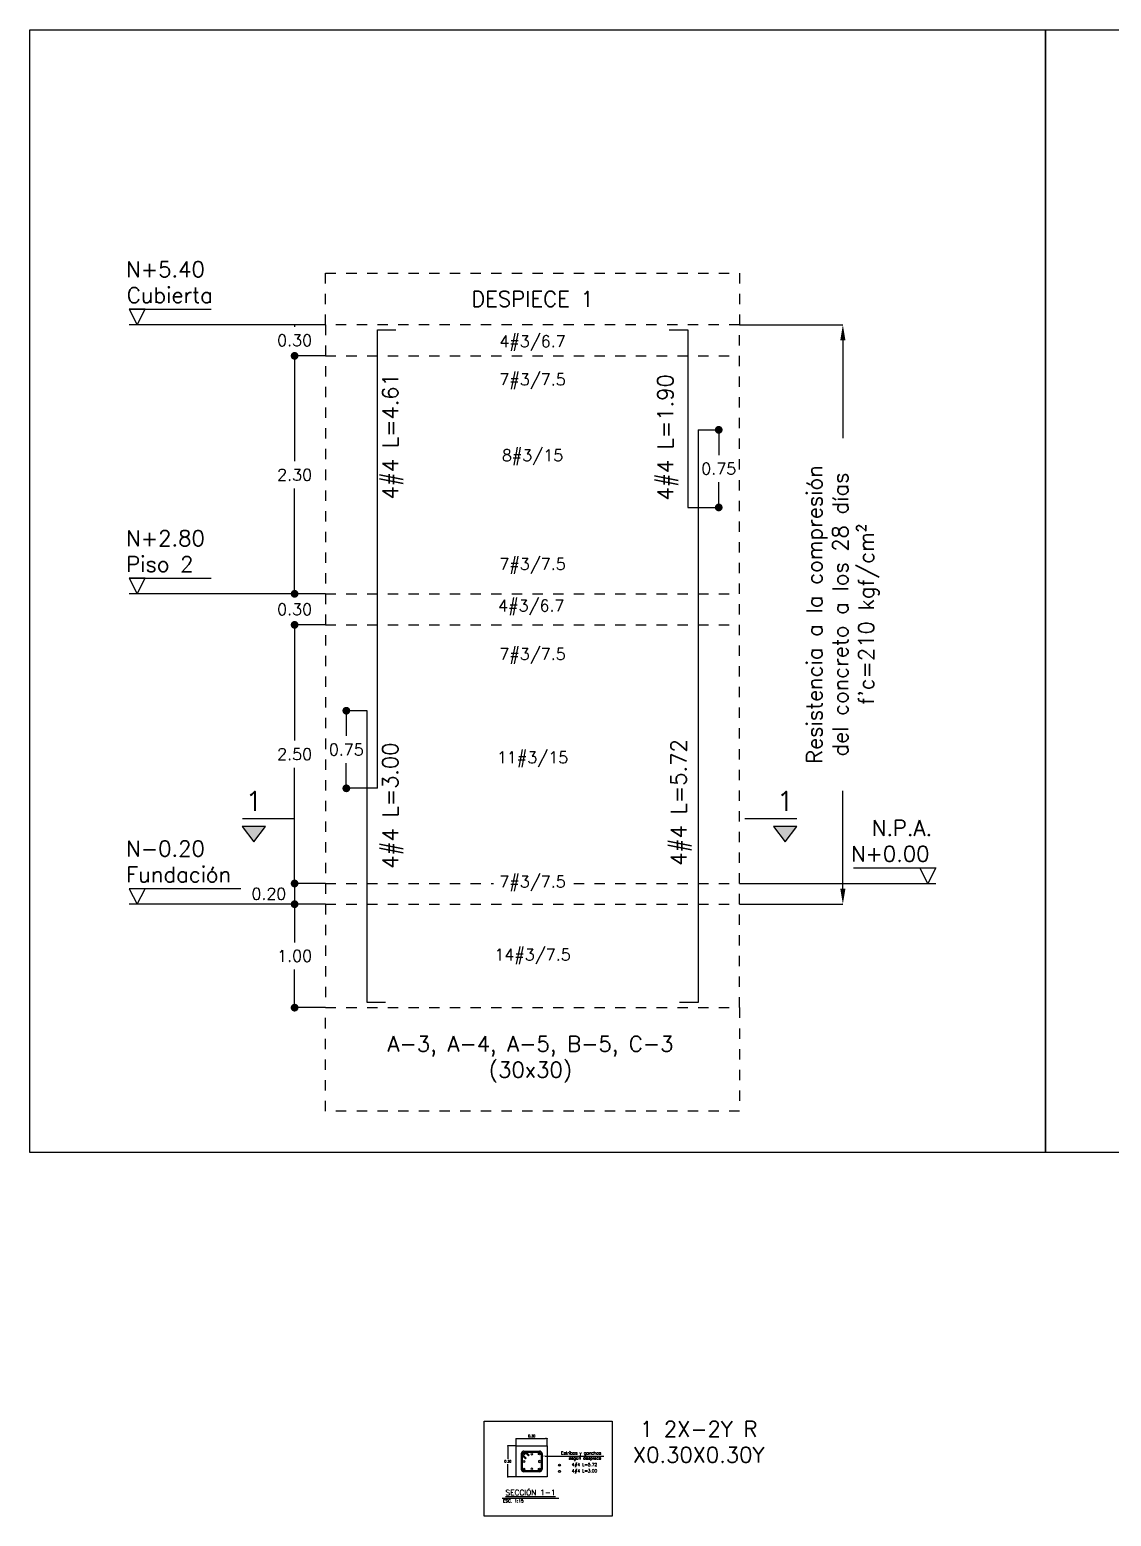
# Model space of a CAD drawing. Header units: millimetres. Extents: x 0 to 109, y -9 to 41.
# Drawn here: x 50.38 to 60.83, y 18.19 to 32.56 of the extents above; entities that cross this region are included whole.
import ezdxf
from ezdxf import colors
from ezdxf.entities.mleader import LeaderData, LeaderLine
from ezdxf.enums import TextEntityAlignment as Align
from ezdxf.math import Vec2, Vec3

# ---------------------------------------------------------------- set-up
doc = ezdxf.new("R2010")
doc.units = ezdxf.units.MM
doc.header["$LTSCALE"] = 0.01
doc.header["$PDMODE"] = 3
doc.linetypes.add('DASHED2', pattern=[0.375, 0.25, -0.125])
for name, color, linetype in [('FC_BORDE COLUMNA', 6, 'DASHED2'), ('FC_BORDES', 4, 'Continuous'), ('FC_COTAS', 1, 'Continuous'), ('FC_COTAS @ 15', 1, 'Continuous'), ('FC_COTAS @ 75', 1, 'Continuous'), ('FC_ESTRIBOS', 3, 'Continuous'), ('FC_PROYECCION', 6, 'DASHED2'), ('FC_R-100 @ 75', 12, 'Continuous'), ('FC_R-140', 2, 'Continuous'), ('FC_R-200', 5, 'Continuous'), ('FC_R-60 @ 75', 11, 'Continuous'), ('FC_R-80', 11, 'Continuous'), ('FC_R-80 @ 15', 11, 'Continuous'), ('FC_R-80 @ 75', 11, 'Continuous'), ('FC_REFUERZO', 5, 'Continuous'), ('FC_REFUERZO 2', 1, 'Continuous')]:
    doc.layers.add(name, color=color, linetype=linetype)
for name, color, linetype, plot in [('FC_CAJON COLUMNAS', 230, 'Continuous', False), ('FC_HOJA', 230, 'Continuous', False), ('FC_TEXTO NO IMPRIMIR @ 75', 252, 'Continuous', False)]:
    doc.layers.add(name, color=color, linetype=linetype, plot=plot)
doc.styles.add('FC_TEXT', font='romans.shx', dxfattribs={"height": 0.002})
doc.styles.add('FC_TEXT1', font='romans.shx')
doc.dimstyles.new('FC_COTAS', dxfattribs={"dimtxt": 0.0015, "dimasz": 0.001, "dimexe": 0, "dimexo": 0, "dimgap": 0.001, "dimtad": 1, "dimtih": 1, "dimtoh": 1, "dimzin": 0, "dimdsep": 46, "dimtxsty": 'FC_TEXT1', "dimblk": 'DOT', "dimcen": 0.09, "dimclrd": 256, "dimclre": 256, "dimclrt": 256, "dimadec": 0, "dimazin": 0, "dimtfac": 1, "dimtix": 1, "dimtmove": 2, "dimatfit": 3, "dimfxl": 1.002, "dimtolj": 1, "dimtzin": 0, "dimlwd": -1, "dimarcsym": 0})

# ---------------------------------------------------------------- blocks, each defined once
blk = doc.blocks.new('_Dot')
at = {"color": 0, "linetype": 'ByBlock', "lineweight": -2}
blk.add_line((-0.5, 0), (-1, 0), dxfattribs=at)
at = {"color": 0, "linetype": 'ByBlock', "const_width": 0.5}
blk.add_lwpolyline([(-0.25, 0, 1), (0.25, 0, 1)], format="xyb", close=True, dxfattribs=at)
blk = doc.blocks.new('*D123')
at = {"layer": 'Defpoints', "color": 0, "ltscale": 0.6, "transparency": 16777216}
for p in [(52.94, 26.806), (53.24, 26.806), (53.24, 24.306)]:
    blk.add_point(p, dxfattribs=at)
at = {"layer": 'FC_COTAS', "lineweight": -2, "ltscale": 0.6, "transparency": 16777216}
for p, q in [((53.24, 26.806), (52.94, 26.806)), ((53.24, 24.306), (52.94, 24.306))]:
    blk.add_line(p, q, dxfattribs=at)
at = {"layer": 'FC_COTAS', "ltscale": 0.6, "transparency": 16777216}
for p, q in [((52.94, 26.731), (52.94, 25.687)), ((52.94, 24.381), (52.94, 25.425))]:
    blk.add_line(p, q, dxfattribs=at)
at = {"layer": 'FC_COTAS', "ltscale": 0.6, "transparency": 16777216, "xscale": 0.075, "yscale": 0.075, "zscale": 0.075}
for p, rotation in [((52.94, 26.806), 90), ((52.94, 24.306), 270)]:
    blk.add_blockref('_Dot', p, dxfattribs=dict(at, rotation=rotation))
at = {"layer": 'FC_COTAS', "ltscale": 0.6, "transparency": 16777216, "insert": (52.94, 25.556), "char_height": 0.1125, "attachment_point": 5, "style": 'FC_TEXT1'}
blk.add_mtext('\\A1;2.50', dxfattribs=at)
blk = doc.blocks.new('*D124')
at = {"layer": 'Defpoints', "color": 0, "ltscale": 0.6, "transparency": 16777216}
for p in [(52.94, 27.106), (53.24, 27.106), (53.24, 26.806)]:
    blk.add_point(p, dxfattribs=at)
at = {"layer": 'FC_COTAS', "lineweight": -2, "ltscale": 0.6, "transparency": 16777216}
for p, q in [((53.24, 27.106), (52.94, 27.106)), ((53.24, 26.806), (52.94, 26.806))]:
    blk.add_line(p, q, dxfattribs=at)
at = {"layer": 'FC_COTAS', "ltscale": 0.6, "transparency": 16777216}
for p, q in [((52.94, 27.106), (52.94, 27.087)), ((52.94, 26.806), (52.94, 26.825))]:
    blk.add_line(p, q, dxfattribs=at)
at = {"layer": 'FC_COTAS', "ltscale": 0.6, "transparency": 16777216, "insert": (52.94, 26.956), "char_height": 0.1125, "attachment_point": 5, "style": 'FC_TEXT1'}
blk.add_mtext('\\A1;0.30', dxfattribs=at)
blk = doc.blocks.new('*D125')
at = {"layer": 'Defpoints', "color": 0, "ltscale": 0.6, "transparency": 16777216}
for p in [(52.94, 29.406), (53.24, 29.406), (53.24, 27.106)]:
    blk.add_point(p, dxfattribs=at)
at = {"layer": 'FC_COTAS', "lineweight": -2, "ltscale": 0.6, "transparency": 16777216}
for p, q in [((53.24, 29.406), (52.94, 29.406)), ((53.24, 27.106), (52.94, 27.106))]:
    blk.add_line(p, q, dxfattribs=at)
at = {"layer": 'FC_COTAS', "ltscale": 0.6, "transparency": 16777216}
for p, q in [((52.94, 29.331), (52.94, 28.387)), ((52.94, 27.181), (52.94, 28.125))]:
    blk.add_line(p, q, dxfattribs=at)
at = {"layer": 'FC_COTAS', "ltscale": 0.6, "transparency": 16777216, "xscale": 0.075, "yscale": 0.075, "zscale": 0.075}
for p, rotation in [((52.94, 29.406), 90), ((52.94, 27.106), 270)]:
    blk.add_blockref('_Dot', p, dxfattribs=dict(at, rotation=rotation))
at = {"layer": 'FC_COTAS', "ltscale": 0.6, "transparency": 16777216, "insert": (52.94, 28.256), "char_height": 0.1125, "attachment_point": 5, "style": 'FC_TEXT1'}
blk.add_mtext('\\A1;2.30', dxfattribs=at)
blk = doc.blocks.new('*D126')
at = {"layer": 'Defpoints', "color": 0, "ltscale": 0.6, "transparency": 16777216}
for p in [(52.94, 29.706), (53.24, 29.706), (53.24, 29.406)]:
    blk.add_point(p, dxfattribs=at)
at = {"layer": 'FC_COTAS', "lineweight": -2, "ltscale": 0.6, "transparency": 16777216}
for p, q in [((53.24, 29.706), (52.94, 29.706)), ((53.24, 29.406), (52.94, 29.406))]:
    blk.add_line(p, q, dxfattribs=at)
at = {"layer": 'FC_COTAS', "ltscale": 0.6, "transparency": 16777216}
for p, q in [((52.94, 29.706), (52.94, 29.687)), ((52.94, 29.406), (52.94, 29.425))]:
    blk.add_line(p, q, dxfattribs=at)
at = {"layer": 'FC_COTAS', "ltscale": 0.6, "transparency": 16777216, "insert": (52.94, 29.556), "char_height": 0.1125, "attachment_point": 5, "style": 'FC_TEXT1'}
blk.add_mtext('\\A1;0.30', dxfattribs=at)
blk = doc.blocks.new('*D127')
at = {"layer": 'Defpoints', "color": 0, "ltscale": 0.6, "transparency": 16777216}
for p in [(53.24, 24.306), (52.94, 24.106), (53.24, 24.106)]:
    blk.add_point(p, dxfattribs=at)
at = {"layer": 'FC_COTAS', "lineweight": -2, "ltscale": 0.6, "transparency": 16777216}
for p, q in [((53.24, 24.306), (52.94, 24.306)), ((53.24, 24.106), (52.94, 24.106))]:
    blk.add_line(p, q, dxfattribs=at)
at = {"layer": 'FC_COTAS', "ltscale": 0.6, "transparency": 16777216}
blk.add_line((52.94, 24.306), (52.94, 24.106), dxfattribs=at)
at = {"layer": 'FC_COTAS', "ltscale": 0.6, "transparency": 16777216, "insert": (52.691, 24.206), "char_height": 0.1125, "attachment_point": 5, "style": 'FC_TEXT1'}
blk.add_mtext('\\A1;0.20', dxfattribs=at)
blk = doc.blocks.new('*D128')
at = {"layer": 'Defpoints', "color": 0, "ltscale": 0.6, "transparency": 16777216}
for p in [(53.24, 24.106), (52.94, 23.106), (53.24, 23.106)]:
    blk.add_point(p, dxfattribs=at)
at = {"layer": 'FC_COTAS', "lineweight": -2, "ltscale": 0.6, "transparency": 16777216}
for p, q in [((53.24, 24.106), (52.94, 24.106)), ((53.24, 23.106), (52.94, 23.106))]:
    blk.add_line(p, q, dxfattribs=at)
at = {"layer": 'FC_COTAS', "ltscale": 0.6, "transparency": 16777216}
for p, q in [((52.94, 24.031), (52.94, 23.737)), ((52.94, 23.181), (52.94, 23.475))]:
    blk.add_line(p, q, dxfattribs=at)
at = {"layer": 'FC_COTAS', "ltscale": 0.6, "transparency": 16777216, "xscale": 0.075, "yscale": 0.075, "zscale": 0.075}
for p, rotation in [((52.94, 24.106), 90), ((52.94, 23.106), 270)]:
    blk.add_blockref('_Dot', p, dxfattribs=dict(at, rotation=rotation))
at = {"layer": 'FC_COTAS', "ltscale": 0.6, "transparency": 16777216, "insert": (52.94, 23.606), "char_height": 0.1125, "attachment_point": 5, "style": 'FC_TEXT1'}
blk.add_mtext('\\A1;1.00', dxfattribs=at)
blk = doc.blocks.new('*D129')
at = {"layer": 'Defpoints', "color": 0, "ltscale": 0.6, "transparency": 16777216}
for p in [(57.24, 29.706), (58.24, 29.706), (57.24, 24.106)]:
    blk.add_point(p, dxfattribs=at)
at = {"layer": 'FC_COTAS', "lineweight": -2, "ltscale": 0.6, "transparency": 16777216}
for p, q in [((57.24, 29.706), (58.24, 29.706)), ((57.24, 24.106), (58.24, 24.106))]:
    blk.add_line(p, q, dxfattribs=at)
at = {"layer": 'FC_COTAS', "ltscale": 0.6, "transparency": 16777216}
for p, q in [((58.24, 29.556), (58.24, 28.61)), ((58.24, 24.256), (58.24, 25.203))]:
    blk.add_line(p, q, dxfattribs=at)
for points in [[(58.215, 29.556), (58.265, 29.556), (58.24, 29.706)], [(58.215, 24.256), (58.265, 24.256), (58.24, 24.106)]]:
    blk.add_solid(points, dxfattribs=at)
at = {"layer": 'FC_COTAS', "ltscale": 0.6, "transparency": 16777216, "insert": (58.24, 26.906), "char_height": 0.1125, "width": 3.28684, "attachment_point": 5, "rotation": 90, "style": 'FC_TEXT1'}
blk.add_mtext("\\A1;{\\H1.33333x;\\C11;Resistencia a la compresión del concreto a los 28 días\\Pf'c=210 kgf/cm²\\C256; }", dxfattribs=at)
blk = doc.blocks.new('*U119')
at = {"ltscale": 0.9, "const_width": 0.0002}
blk.add_lwpolyline([(-0.01093, 0.002), (-0.02533, 0.002)], dxfattribs=at)
at = {"ltscale": 0.9}
blk.add_lwpolyline([(-0.02429, 0), (-0.02325, 0.002), (-0.02533, 0.002)], close=True, dxfattribs=at)
blk.add_lwpolyline([(0, 0), (-0.02533, 0)], dxfattribs=at)
at = {"layer": 'FC_R-80', "lineweight": 25, "style": 'FC_TEXT1'}
blk.add_attdef('N+00.00_001', (-0.02571, 0.00282), '', height=0.002, dxfattribs=at)
blk = doc.blocks.new('*U120')
at = {"ltscale": 0.9, "const_width": 0.0002}
blk.add_lwpolyline([(-0.01473, 0.002), (-0.02533, 0.002)], dxfattribs=at)
at = {"ltscale": 0.9}
blk.add_lwpolyline([(-0.02429, 0), (-0.02325, 0.002), (-0.02533, 0.002)], close=True, dxfattribs=at)
blk.add_lwpolyline([(0, 0), (-0.02533, 0)], dxfattribs=at)
at = {"layer": 'FC_R-80', "lineweight": 25, "style": 'FC_TEXT1'}
blk.add_attdef('N+00.00_001', (-0.02571, 0.00282), '', height=0.002, dxfattribs=at)
blk = doc.blocks.new('*U122')
at = {"ltscale": 0.9, "const_width": 0.0002}
blk.add_lwpolyline([(0.01469, 0.002), (0.02533, 0.002)], dxfattribs=at)
at = {"ltscale": 0.9}
blk.add_lwpolyline([(0.02429, 0), (0.02325, 0.002), (0.02533, 0.002)], close=True, dxfattribs=at)
blk.add_lwpolyline([(0, 0), (0.02533, 0)], dxfattribs=at)
at = {"layer": 'FC_R-80', "lineweight": 25, "style": 'FC_TEXT1'}
blk.add_attdef('N+00.00_001', (0.01248, 0.00282), '', height=0.002, dxfattribs=at)
blk = doc.blocks.new('*D180')
at = {"layer": 'Defpoints', "color": 0, "ltscale": 0.6, "transparency": 16777216}
for p in [(53.64, 25.976), (53.44, 25.226), (53.74, 25.226)]:
    blk.add_point(p, dxfattribs=at)
at = {"layer": 'FC_COTAS', "lineweight": -2, "ltscale": 0.6, "transparency": 16777216}
for p, q in [((53.64, 25.976), (53.44, 25.976)), ((53.74, 25.226), (53.44, 25.226))]:
    blk.add_line(p, q, dxfattribs=at)
at = {"layer": 'FC_COTAS', "ltscale": 0.6, "transparency": 16777216}
for p, q in [((53.44, 25.901), (53.44, 25.732)), ((53.44, 25.301), (53.44, 25.47))]:
    blk.add_line(p, q, dxfattribs=at)
at = {"layer": 'FC_COTAS', "ltscale": 0.6, "transparency": 16777216, "xscale": 0.075, "yscale": 0.075, "zscale": 0.075}
for p, rotation in [((53.44, 25.976), 90), ((53.44, 25.226), 270)]:
    blk.add_blockref('_Dot', p, dxfattribs=dict(at, rotation=rotation))
at = {"layer": 'FC_COTAS', "ltscale": 0.6, "transparency": 16777216, "insert": (53.44, 25.601), "char_height": 0.1125, "attachment_point": 5, "style": 'FC_TEXT1'}
blk.add_mtext('\\A1;0.75', dxfattribs=at)
blk = doc.blocks.new('*D130')
at = {"layer": 'Defpoints', "color": 0, "ltscale": 0.6, "transparency": 16777216}
for p in [(56.84, 28.691), (56.74, 27.941), (57.04, 27.941)]:
    blk.add_point(p, dxfattribs=at)
at = {"layer": 'FC_COTAS', "lineweight": -2, "ltscale": 0.6, "transparency": 16777216}
for p, q in [((56.84, 28.691), (57.04, 28.691)), ((56.74, 27.941), (57.04, 27.941))]:
    blk.add_line(p, q, dxfattribs=at)
at = {"layer": 'FC_COTAS', "ltscale": 0.6, "transparency": 16777216}
for p, q in [((57.04, 28.616), (57.04, 28.447)), ((57.04, 28.016), (57.04, 28.185))]:
    blk.add_line(p, q, dxfattribs=at)
at = {"layer": 'FC_COTAS', "ltscale": 0.6, "transparency": 16777216, "xscale": 0.075, "yscale": 0.075, "zscale": 0.075}
for p, rotation in [((57.04, 28.691), 90), ((57.04, 27.941), 270)]:
    blk.add_blockref('_Dot', p, dxfattribs=dict(at, rotation=rotation))
at = {"layer": 'FC_COTAS', "ltscale": 0.6, "transparency": 16777216, "insert": (57.04, 28.316), "char_height": 0.1125, "attachment_point": 5, "style": 'FC_TEXT1'}
blk.add_mtext('\\A1;0.75', dxfattribs=at)
blk = doc.blocks.new('*U132')
at = {"layer": 'FC_ESTRIBOS'}
for p, q in [((-0.075, 0), (0.075, 0)), ((-0.1, -0.175), (-0.1, -0.025)), ((0.1, -0.025), (0.1, -0.175)), ((0.075, -0.2), (-0.075, -0.2))]:
    blk.add_line(p, q, dxfattribs=at)
blk.add_lwpolyline([(-0.088, -0.034, -0.595586), (-0.075, -0.01), (0.075, -0.01, -0.414214), (0.09, -0.025), (0.09, -0.175, -0.414214), (0.075, -0.19), (-0.075, -0.19, -0.414214), (-0.09, -0.175), (-0.09, -0.045)], format="xyb", dxfattribs=at)
for points in [[(-0.09, -0.045), (-0.061, -0.076), (-0.054, -0.069), (-0.088, -0.034)], [(-0.068, -0.01), (-0.032, -0.047), (-0.025, -0.04), (-0.055, -0.01)]]:
    blk.add_lwpolyline(points, dxfattribs=at)
for centre, start, end in [((0.075, -0.025), 360, 90), ((-0.075, -0.025), 90, 231.6004), ((-0.075, -0.175), 180, 270), ((0.075, -0.175), 270, 360)]:
    blk.add_arc(centre, 0.0253, start, end, dxfattribs=at)
blk = doc.blocks.new('*U116')
h = blk.add_hatch(color=256)
h.dxf.hatch_style = 1
edge = h.paths.add_edge_path()
edge.add_arc((0, 0), 0.0119, 0, 360, ccw=False)
blk.add_circle((0, 0), 0.0119)
blk = doc.blocks.new('*U131')
at = {"layer": 'FC_R-200', "color": 4, "ltscale": 1.5}
blk.add_lwpolyline([(-0.0183, 0), (0.0183, 0)], dxfattribs=at)
at = {"layer": 'FC_R-200', "ltscale": 1.5, "style": 'FC_TEXT1'}
blk.add_attdef('%%UTÍTULO', text='', height=0.0035, dxfattribs=at).set_placement((0, 0.00366), align=Align.MIDDLE_CENTER)
at = {"layer": 'FC_R-80', "ltscale": 1.5, "style": 'FC_TEXT1'}
blk.add_attdef('ESCALA', text='', height=0.002, dxfattribs=at).set_placement((-0.01778, -0.0017), align=Align.MIDDLE_LEFT)
blk = doc.blocks.new('*D133')
at = {"layer": 'Defpoints', "color": 0, "ltscale": 0.6, "transparency": 16777216}
for p in [(55.082, 18.87), (55.382, 18.94), (55.382, 18.87)]:
    blk.add_point(p, dxfattribs=at)
at = {"layer": 'FC_COTAS', "lineweight": -2, "ltscale": 0.6, "transparency": 16777216}
for p, q in [((55.082, 18.87), (55.082, 18.94)), ((55.382, 18.87), (55.382, 18.94))]:
    blk.add_line(p, q, dxfattribs=at)
at = {"layer": 'FC_COTAS', "ltscale": 0.6, "transparency": 16777216}
blk.add_line((55.097, 18.94), (55.367, 18.94), dxfattribs=at)
at = {"layer": 'FC_COTAS', "ltscale": 0.6, "transparency": 16777216, "xscale": 0.015, "yscale": 0.015, "zscale": 0.015, "rotation": 180}
blk.add_blockref('_Dot', (55.082, 18.94), dxfattribs=at)
at = {"layer": 'FC_COTAS', "ltscale": 0.6, "transparency": 16777216, "xscale": 0.015, "yscale": 0.015, "zscale": 0.015}
blk.add_blockref('_Dot', (55.382, 18.94), dxfattribs=at)
at = {"layer": 'FC_COTAS', "ltscale": 0.6, "transparency": 16777216, "insert": (55.232, 18.966), "char_height": 0.0225, "attachment_point": 5, "style": 'FC_TEXT1'}
blk.add_mtext('\\A1;0.30', dxfattribs=at)
blk = doc.blocks.new('*D134')
at = {"layer": 'Defpoints', "color": 0, "ltscale": 0.6, "transparency": 16777216}
for p in [(55.082, 18.87), (55.001, 18.57), (55.082, 18.57)]:
    blk.add_point(p, dxfattribs=at)
at = {"layer": 'FC_COTAS', "lineweight": -2, "ltscale": 0.6, "transparency": 16777216}
for p, q in [((55.082, 18.87), (55.001, 18.87)), ((55.082, 18.57), (55.001, 18.57))]:
    blk.add_line(p, q, dxfattribs=at)
at = {"layer": 'FC_COTAS', "ltscale": 0.6, "transparency": 16777216}
for p, q in [((55.001, 18.855), (55.001, 18.746)), ((55.001, 18.585), (55.001, 18.693))]:
    blk.add_line(p, q, dxfattribs=at)
at = {"layer": 'FC_COTAS', "ltscale": 0.6, "transparency": 16777216, "xscale": 0.015, "yscale": 0.015, "zscale": 0.015}
for p, rotation in [((55.001, 18.87), 90), ((55.001, 18.57), 270)]:
    blk.add_blockref('_Dot', p, dxfattribs=dict(at, rotation=rotation))
at = {"layer": 'FC_COTAS', "ltscale": 0.6, "transparency": 16777216, "insert": (55.001, 18.72), "char_height": 0.0225, "attachment_point": 5, "style": 'FC_TEXT1'}
blk.add_mtext('\\A1;0.30', dxfattribs=at)
blk = doc.blocks.new('*U118')
blk.add_circle((0, 0), 0.0119)
blk = doc.blocks.new('*U121')
h = blk.add_hatch(color=256)
h.dxf.hatch_style = 1
h.paths.add_polyline_path([(-0.02307, -0.0055), (-0.02607, -0.0055), (-0.02457, -0.0075)])
h.paths.add_polyline_path([(0.04542, -0.0055), (0.04242, -0.0055), (0.04392, -0.0075)])
at = {"const_width": 0.00015}
for points in [[(-0.02607, -0.0045), (-0.01932, -0.0045)], [(0.04542, -0.0045), (0.03868, -0.0045)]]:
    blk.add_lwpolyline(points, dxfattribs=at)
for points in [[(-0.02307, -0.0055), (-0.02607, -0.0055), (-0.02457, -0.0075)], [(0.04542, -0.0055), (0.04242, -0.0055), (0.04392, -0.0075)]]:
    blk.add_lwpolyline(points, close=True)
at = {"layer": 'FC_R-140', "style": 'FC_TEXT1'}
for tag, p in [('X', (-0.02457, -0.00225)), ("X'", (0.04392, -0.00225))]:
    blk.add_attdef(tag, text='', height=0.0025, dxfattribs=at).set_placement(p, align=Align.MIDDLE_CENTER)

msp = doc.modelspace()

# ---------------------------------------------------------------- linework, layer by layer
at = {"layer": 'FC_BORDE COLUMNA', "ltscale": 0.6}
msp.add_lwpolyline([(53.24, 23.106), (57.24, 23.106), (57.24, 29.706), (53.24, 29.706)], close=True, dxfattribs=at)
for points in [[(53.24, 29.406), (57.24, 29.406)], [(53.24, 27.106), (57.24, 27.106)], [(53.24, 26.806), (57.24, 26.806)], [(53.24, 24.306), (57.24, 24.306)], [(53.24, 24.106), (57.24, 24.106)]]:
    msp.add_lwpolyline(points, dxfattribs=at)
at = {"layer": 'FC_BORDES', "color": 4, "ltscale": 0.9}
msp.add_lwpolyline([(55.082, 18.87), (55.382, 18.87), (55.382, 18.57), (55.082, 18.57)], close=True, dxfattribs=at)
at = {"layer": 'FC_CAJON COLUMNAS'}
for points in [[(50.379, 32.558), (60.199, 32.558), (60.199, 21.707), (50.379, 21.707)], [(60.199, 32.558), (70.019, 32.558), (70.019, 21.707), (60.199, 21.707)]]:
    msp.add_lwpolyline(points, close=True, dxfattribs=at)
at = {"layer": 'FC_HOJA', "ltscale": 0.6}
msp.add_lwpolyline([(54.773, 19.109), (56.009, 19.109), (56.009, 18.19), (54.773, 18.19)], close=True, dxfattribs=at)
at = {"layer": 'FC_PROYECCION', "ltscale": 0.6}
for points in [[(53.24, 29.706), (53.24, 30.206), (57.24, 30.206), (57.24, 29.706)], [(53.24, 22.106), (53.24, 23.106), (57.24, 23.106), (57.24, 22.106)]]:
    msp.add_lwpolyline(points, close=True, dxfattribs=at)
at = {"layer": 'FC_REFUERZO', "ltscale": 0.6}
for points in [[(53.74, 25.226), (53.74, 29.656), (53.92, 29.656)], [(56.56, 29.656), (56.74, 29.656), (56.74, 27.941)], [(56.84, 28.691), (56.84, 23.156), (56.66, 23.156)], [(53.82, 23.156), (53.64, 23.156), (53.64, 25.976)]]:
    msp.add_lwpolyline(points, dxfattribs=at)

# ---------------------------------------------------------------- block references
at = {"layer": 'FC_COTAS'}
ref = msp.add_blockref('*U120', (53.24, 29.706), dxfattribs=dict(at, xscale=75, yscale=75, zscale=75))
ref.add_attrib('N+00.00_001', 'N+5.40', (51.312, 30.168), dxfattribs={"layer": 'FC_R-80', "lineweight": 25, "height": 0.15, "style": 'FC_TEXT1'})
ref.add_attrib('N+00.00_002', 'Cubierta', (51.319, 29.918), dxfattribs={"layer": 'FC_R-80', "lineweight": 25, "height": 0.15, "style": 'FC_TEXT1'})
ref = msp.add_blockref('*U120', (53.24, 27.106), dxfattribs=dict(at, xscale=75, yscale=75, zscale=75))
ref.add_attrib('N+00.00_001', 'N+2.80', (51.312, 27.568), dxfattribs={"layer": 'FC_R-80', "lineweight": 25, "height": 0.15, "style": 'FC_TEXT1'})
ref.add_attrib('N+00.00_002', 'Piso 2', (51.312, 27.318), dxfattribs={"layer": 'FC_R-80', "lineweight": 25, "height": 0.15, "style": 'FC_TEXT1'})
at = {"layer": 'FC_COTAS', "xscale": 75, "yscale": 75, "zscale": 75}
msp.add_blockref('*U121', (54.389, 25.27), dxfattribs=at).add_auto_attribs({"X'": '1', 'X': '1'})
at = {"layer": 'FC_COTAS'}
ref = msp.add_blockref('*U122', (57.24, 24.306), dxfattribs=dict(at, xscale=75, yscale=75, zscale=75))
ref.add_attrib('N+00.00_001', 'N.P.A.', (58.519, 24.768), dxfattribs={"layer": 'FC_R-80', "lineweight": 25, "height": 0.15, "style": 'FC_TEXT1'})
ref.add_attrib('N+00.00_002', 'N+0.00', (58.319, 24.518), dxfattribs={"layer": 'FC_R-80', "lineweight": 25, "height": 0.15, "style": 'FC_TEXT1'})
ref = msp.add_blockref('*U119', (53.24, 24.106), dxfattribs=dict(at, xscale=75, yscale=75, zscale=75))
ref.add_attrib('N+00.00_001', 'N-0.20', (51.312, 24.568), dxfattribs={"layer": 'FC_R-80', "lineweight": 25, "height": 0.15, "style": 'FC_TEXT1'})
ref.add_attrib('N+00.00_002', 'Fundación', (51.312, 24.318), dxfattribs={"layer": 'FC_R-80', "lineweight": 25, "height": 0.15, "style": 'FC_TEXT1'})
at = {"layer": 'FC_ESTRIBOS'}
msp.add_blockref('*U132', (55.232, 18.82), dxfattribs=at)
at = {"layer": 'FC_R-200', "xscale": 15, "yscale": 15, "zscale": 15}
msp.add_blockref('*U131', (55.22, 18.364), dxfattribs=at).add_auto_attribs({'%%UTÍTULO': '%%USECCIÓN 1-1', 'ESCALA': 'ESC. 1:15'})
at = {"layer": 'FC_REFUERZO 2', "ltscale": 0.9, "yscale": 0.8, "zscale": 0.8}
for name, p, xscale in [('*U116', (55.157, 18.794), 0.8), ('*U118', (55.157, 18.72), 0.8), ('*U118', (55.232, 18.794), -0.8), ('*U116', (55.306, 18.794), 0.8), ('*U118', (55.306, 18.72), -0.8), ('*U116', (55.502, 18.684), 0.8), ('*U116', (55.157, 18.645), 0.8), ('*U118', (55.232, 18.645), -0.8), ('*U116', (55.306, 18.645), 0.8), ('*U118', (55.502, 18.624), 0.8)]:
    msp.add_blockref(name, p, dxfattribs=dict(at, xscale=xscale))

# ---------------------------------------------------------------- texts
at = {"layer": 'FC_R-100 @ 75', "ltscale": 0.6, "char_height": 0.15, "attachment_point": 5, "style": 'FC_TEXT'}
for s, insert, width in [('DESPIECE 1', (55.24, 29.956), 1.54239), ('A-3, A-4, A-5, B-5, C-3\\P(30x30)', (55.221, 22.606), 4.38025)]:
    msp.add_mtext(s, dxfattribs=dict(at, insert=insert, width=width))
at = {"layer": 'FC_R-80 @ 15', "char_height": 0.03, "attachment_point": 6, "style": 'FC_TEXT'}
for s, insert, width in [('Estribos y ganchos según despiece', (55.903, 18.772), 0.46019), ('4#4 L=5.72', (55.865, 18.684), 0.27459), ('4#4 L=3.00', (55.865, 18.624), 0.27459)]:
    msp.add_mtext(s, dxfattribs=dict(at, insert=insert, width=width))
at = {"layer": 'FC_R-80 @ 75', "char_height": 0.15, "attachment_point": 5, "rotation": 90, "style": 'FC_TEXT'}
for s, insert, width in [('4#4 L=4.61', (53.89, 28.629), 1.4281), ('4#4 L=1.90', (56.549, 28.618), 1.4281), ('4#4 L=3.00', (53.89, 25.059), 1.4231), ('4#4 L=5.72', (56.677, 25.089), 1.4281)]:
    msp.add_mtext(s, dxfattribs=dict(at, insert=insert, width=width))
at = {"layer": 'FC_TEXTO NO IMPRIMIR @ 75', "insert": (56.846, 19.109), "char_height": 0.15, "width": 1.40864, "attachment_point": 2, "style": 'FC_TEXT'}
msp.add_mtext('1 2X-2Y R\\PX0.30X0.30Y', dxfattribs=at)

# ---------------------------------------------------------------- dimensions: what is measured, and where the dimension line sits
at = {"layer": 'FC_COTAS @ 15', "ltscale": 0.6}
dim = msp.add_linear_dim(base=(55.382, 18.94), p1=(55.082, 18.87), p2=(55.382, 18.87), dimstyle='FC_COTAS', override={"dimscale": 15, "dimtix": 1, "dimtofl": 1, "dimtmove": 2, "dimatfit": 3}, dxfattribs=at)
dim.commit()
dim.dimension.update_dxf_attribs({"geometry": '*D133', "text_midpoint": (55.232, 18.966)})
dim = msp.add_linear_dim(base=(55.001, 18.57), p1=(55.082, 18.87), p2=(55.082, 18.57), angle=90, dimstyle='FC_COTAS', override={"dimscale": 15, "dimtix": 1, "dimtofl": 1, "dimtmove": 2, "dimatfit": 3}, dxfattribs=at)
dim.commit()
dim.dimension.update_dxf_attribs({"geometry": '*D134', "text_midpoint": (55.001, 18.72)})
at = {"layer": 'FC_COTAS @ 75', "ltscale": 0.6}
for base, p1, p2, picture, middle in [((52.94, 29.706), (53.24, 29.406), (53.24, 29.706), '*D126', (52.94, 29.556)), ((52.94, 29.406), (53.24, 27.106), (53.24, 29.406), '*D125', (52.94, 28.256)), ((57.04, 27.941), (56.84, 28.691), (56.74, 27.941), '*D130', (57.04, 28.316)), ((52.94, 27.106), (53.24, 26.806), (53.24, 27.106), '*D124', (52.94, 26.956)), ((52.94, 26.806), (53.24, 24.306), (53.24, 26.806), '*D123', (52.94, 25.556)), ((53.44, 25.226), (53.64, 25.976), (53.74, 25.226), '*D180', (53.44, 25.601)), ((52.94, 23.106), (53.24, 24.106), (53.24, 23.106), '*D128', (52.94, 23.606))]:
    dim = msp.add_linear_dim(base=base, p1=p1, p2=p2, angle=90, dimstyle='FC_COTAS', override={"dimscale": 75, "dimtix": 1, "dimtofl": 1, "dimtmove": 2, "dimatfit": 3}, dxfattribs=at)
    dim.commit()
    dim.dimension.update_dxf_attribs({"geometry": picture, "text_midpoint": middle})
dim = msp.add_linear_dim(base=(58.24, 29.706), p1=(57.24, 24.106), p2=(57.24, 29.706), angle=90, text="{\\H1.33333x;\\C11;Resistencia a la compresión del concreto a los 28 días\\Pf'c=210 kgf/cm²\\C256; }", dimstyle='FC_COTAS', override={"dimscale": 75, "dimasz": 0.002, "dimsah": 1, "dimtix": 1, "dimtofl": 1, "dimtmove": 2, "dimatfit": 3}, dxfattribs=at)
dim.commit()
dim.dimension.update_dxf_attribs({"geometry": '*D129', "text_midpoint": (58.24, 26.906), "text_rotation": 90})
dim = msp.add_linear_dim(base=(52.94, 24.106), p1=(53.24, 24.306), p2=(53.24, 24.106), angle=90, dimstyle='FC_COTAS', override={"dimscale": 75, "dimtix": 1, "dimtofl": 1, "dimtmove": 2, "dimatfit": 3}, dxfattribs=at)
dim.commit()
dim.dimension.update_dxf_attribs({"geometry": '*D127', "text_midpoint": (52.691, 24.206), "dimtype": 128})

# ---------------------------------------------------------------- leaders
at = {"layer": 'FC_COTAS @ 15', "ltscale": 0.6}
ml = msp.add_multileader_mtext('Standard', dxfattribs=at)
ml.set_content('', color=11, style='FC_TEXT1')
ml.set_leader_properties()
ml.build(insert=Vec2(0, 0))
ml.multileader.update_dxf_attribs({"text_left_attachment_type": 6, "text_right_attachment_type": 6, "dogleg_length": 0.008, "arrow_head_size": 0.03, "scale": 15})
ctx = ml.context
ctx.base_point, ctx.scale, ctx.char_height, ctx.arrow_head_size, ctx.landing_gap_size, ctx.plane_origin = Vec3(55.913, 18.772), 15, 0.03, 0.03, 0.015, Vec3(55.251, 20.772)
ctx.left_attachment, ctx.right_attachment = 6, 6
notes = []
notes.append((ctx, [(0, (1, 1, 0), (55.394, 18.772), (1, 0), 0.519, [(0, [(55.332, 18.772)], 0, [])])]))
ctx.mtext.insert, ctx.mtext.flow_direction = Vec3(55.928, 18.802), 5
for ctx, leaders in notes:
    for number, flags, end, landing, length, lines in leaders:
        leader = LeaderData()
        leader.index, (leader.has_last_leader_line, leader.has_dogleg_vector, leader.attachment_direction) = number, flags
        leader.last_leader_point, leader.dogleg_vector, leader.dogleg_length = Vec3(end), Vec3(landing), length
        for number, points, colour, breaks in lines:
            line = LeaderLine()
            line.index, line.vertices, line.color, line.breaks = number, Vec3.list(points), colors.encode_raw_color(colour), breaks
            leader.lines.append(line)
        ctx.leaders.append(leader)

# ---------------------------------------------------------------- next in the draw order: texts
at = {"layer": 'FC_R-60 @ 75', "char_height": 0.1125, "width": 0.75112, "attachment_point": 5, "style": 'FC_TEXT', "bg_fill": 3, "box_fill_scale": 1, "bg_fill_color": 256, "bg_fill_transparency": 0}
for s, insert in [('4#3/6.7', (55.24, 29.528)), ('7#3/7.5', (55.24, 29.159)), ('8#3/15', (55.24, 28.426)), ('7#3/7.5', (55.24, 27.375)), ('4#3/6.7', (55.228, 26.974)), ('7#3/7.5', (55.24, 26.505)), ('11#3/15', (55.24, 25.506)), ('7#3/7.5', (55.24, 24.306)), ('14#3/7.5', (55.24, 23.6))]:
    msp.add_mtext(s, dxfattribs=dict(at, insert=insert))

doc.saveas('drawing.dxf')
